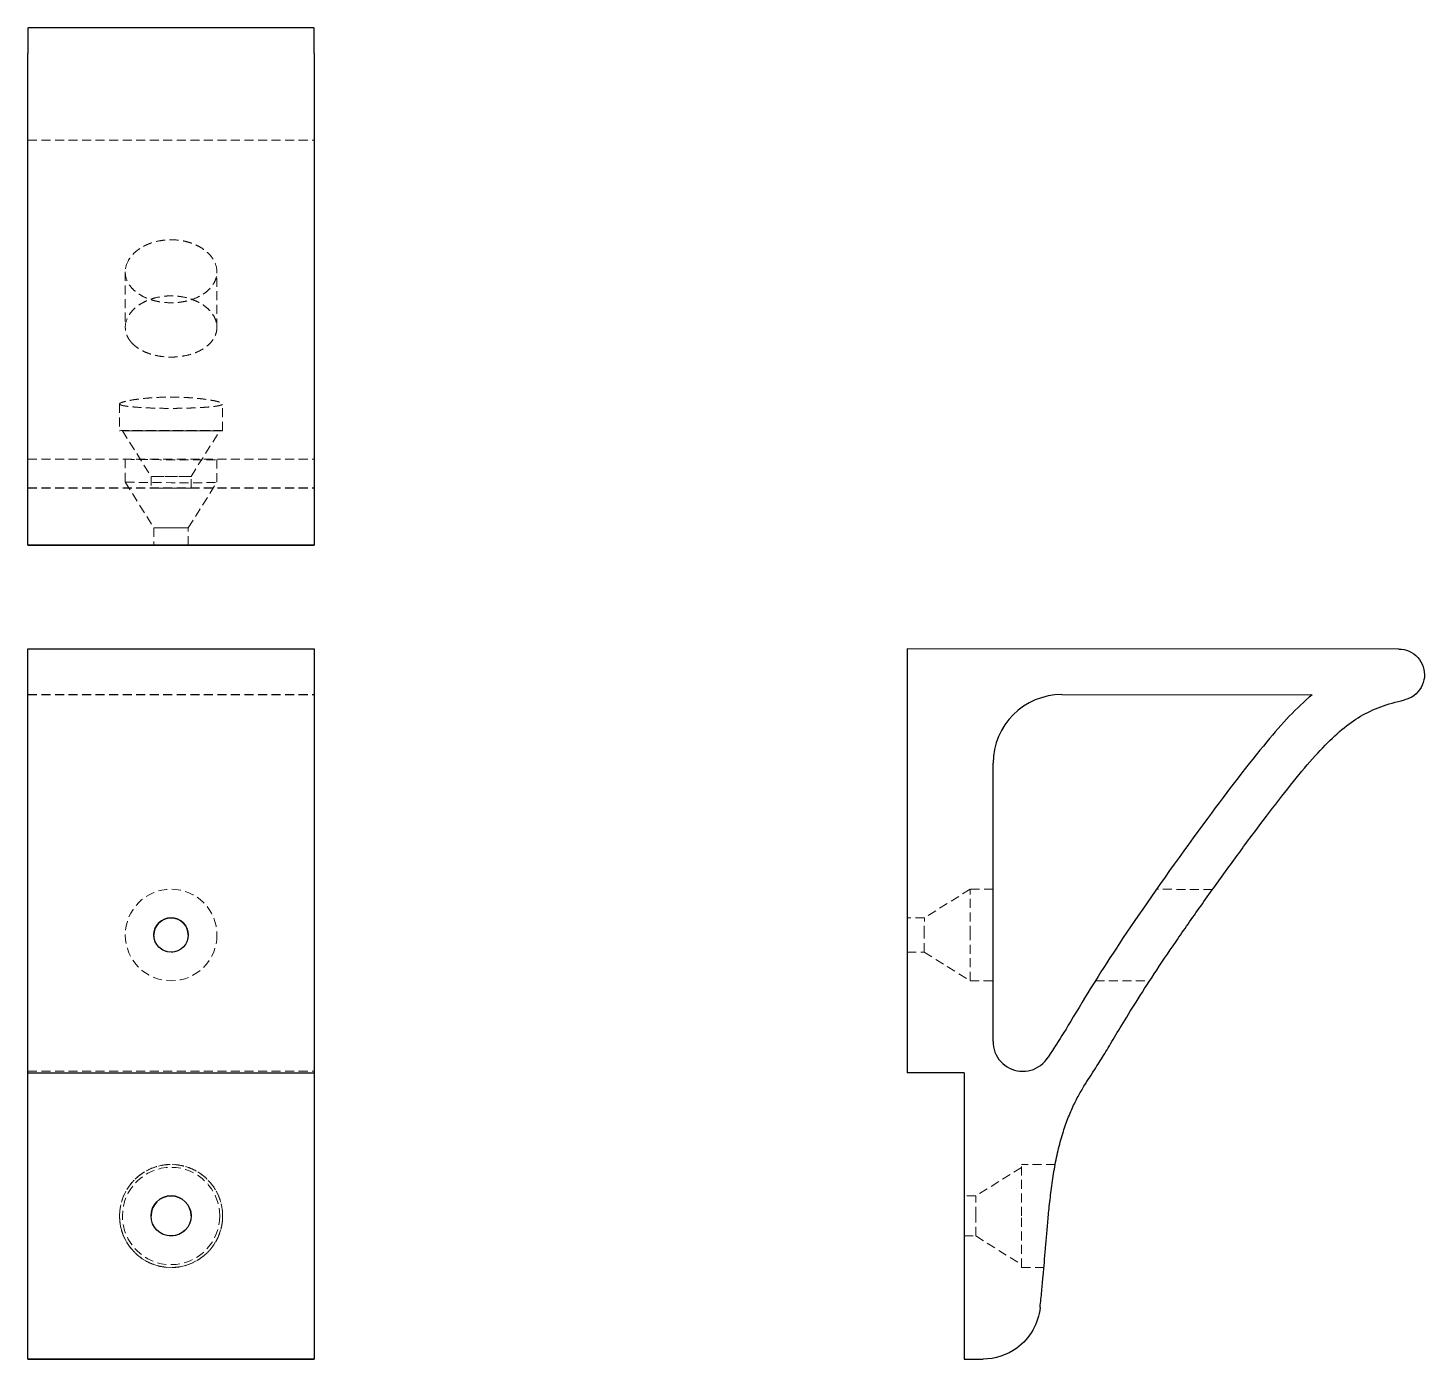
# Model space of a CAD drawing. Header units: millimetres. Extents: x 63 to 259, y 7 to 194.
import ezdxf

# ---------------------------------------------------------------- set-up
doc = ezdxf.new("R2010")
doc.units = ezdxf.units.MM
doc.linetypes.add('HIDDEN', pattern=[1.905, 1.27, -0.635])

msp = doc.modelspace()

# ---------------------------------------------------------------- linework, layer by layer
at = {"color": 7, "linetype": 'Continuous', "lineweight": 25}
for p, q in [((103.15, 194.39), (62.85, 194.39)), ((62.85, 121.61), (62.85, 190.77)), ((103.15, 190.77), (103.15, 121.61)), ((62.85, 121.61), (103.15, 121.61)), ((62.85, 121.57), (62.85, 121.61)), ((62.85, 121.57), (103.15, 121.57)), ((103.15, 121.61), (103.15, 121.57)), ((62.85, 107), (103.15, 107)), ((62.85, 47.3), (62.85, 107)), ((103.15, 107), (103.15, 47.3)), ((186.61, 107), (186.57, 47.3)), ((255.77, 106.96), (186.61, 107)), ((208.37, 100.54), (243.57, 100.52)), ((198.67, 51.7), (198.69, 90.87)), ((62.85, 47.3), (103.15, 47.3)), ((62.85, 47.3), (103.15, 47.3)), ((62.85, 47.3), (62.85, 47.3)), ((62.85, 7), (62.85, 47.3)), ((103.15, 47.3), (103.15, 47.3)), ((103.15, 47.3), (103.15, 7)), ((194.63, 47.3), (186.57, 47.3)), ((194.63, 47.3), (194.61, 7)), ((62.85, 7), (103.15, 7)), ((103.15, 7), (62.85, 7)), ((62.85, 7), (62.85, 7)), ((103.15, 7), (103.15, 7)), ((194.61, 7), (197.28, 7))]:
    msp.add_line(p, q, dxfattribs=at)
at = {"color": 7, "linetype": 'HIDDEN', "lineweight": 18}
for p, q in [((62.85, 178.57), (103.15, 178.57)), ((76.55, 160.04), (76.55, 152.24)), ((89.45, 152.24), (89.45, 160.04)), ((75.75, 141.46), (75.75, 137.69)), ((90.25, 137.69), (90.25, 141.46)), ((76.15, 137.69), (80.18, 131.25)), ((85.82, 131.25), (89.85, 137.69)), ((62.85, 133.67), (103.15, 133.67)), ((76.55, 133.68), (76.55, 130.45)), ((89.45, 130.45), (89.45, 133.68)), ((76.55, 130.45), (80.58, 124)), ((80.18, 131.25), (80.18, 129.62)), ((85.42, 124), (89.45, 130.45)), ((85.82, 129.62), (85.82, 131.25)), ((62.85, 129.63), (103.15, 129.63)), ((62.85, 129.61), (103.15, 129.61)), ((80.58, 124), (80.58, 121.59)), ((85.42, 121.59), (85.42, 124)), ((62.85, 100.54), (103.15, 100.54)), ((62.85, 100.52), (103.15, 100.52)), ((195.46, 73.15), (189.01, 69.12)), ((195.45, 66.7), (195.46, 73.15)), ((198.68, 73.14), (195.46, 73.15)), ((229.56, 73.12), (221.66, 73.13)), ((189.01, 69.12), (186.59, 69.12)), ((189, 66.7), (189.01, 69.12)), ((76.55, 66.7), (76.55, 66.7)), ((76.55, 66.68), (76.55, 66.68)), ((80.58, 66.7), (80.58, 66.7)), ((85.42, 66.7), (85.42, 66.7)), ((89.45, 66.7), (89.45, 66.7)), ((89.45, 66.68), (89.45, 66.68)), ((189, 64.28), (189, 66.7)), ((195.45, 60.25), (195.45, 66.7)), ((186.59, 64.29), (189, 64.28)), ((189, 64.28), (195.45, 60.25)), ((195.45, 60.25), (198.67, 60.25)), ((213.07, 60.24), (220.71, 60.23)), ((62.85, 47.51), (103.15, 47.51)), ((202.7, 33.99), (196.25, 29.97)), ((202.69, 27.14), (202.7, 34.4)), ((207.42, 34.39), (202.7, 34.4)), ((196.25, 29.97), (194.62, 29.97)), ((196.25, 27.15), (196.25, 29.97)), ((75.75, 27.14), (75.75, 27.14)), ((80.18, 27.15), (80.18, 27.15)), ((85.82, 27.15), (85.82, 27.15)), ((90.25, 27.14), (90.25, 27.14)), ((196.24, 24.33), (196.25, 27.15)), ((202.68, 19.89), (202.69, 27.14)), ((194.62, 24.33), (196.24, 24.33)), ((196.24, 24.33), (202.68, 20.29)), ((202.68, 19.89), (205.84, 19.88))]:
    msp.add_line(p, q, dxfattribs=at)
at = {"color": 7, "linetype": 'HIDDEN', "lineweight": 18, "flags": 128}
for points in [[(90.25, 137.69), (90.2, 137.69), (90.04, 137.7), (89.78, 137.7), (89.42, 137.7), (88.97, 137.7), (88.43, 137.7), (87.81, 137.7), (87.12, 137.7), (86.37, 137.7), (85.57, 137.7), (84.74, 137.7), (83.87, 137.7), (83, 137.7), (82.13, 137.7), (81.26, 137.7), (80.43, 137.7), (79.63, 137.7), (78.88, 137.7), (78.19, 137.7), (77.57, 137.7), (77.03, 137.7), (76.58, 137.7), (76.22, 137.7), (75.96, 137.7), (75.8, 137.69), (75.75, 137.69), (75.8, 137.69), (75.96, 137.69), (76.22, 137.69), (76.58, 137.69), (77.03, 137.69), (77.57, 137.69), (78.19, 137.69), (78.88, 137.69), (79.63, 137.69), (80.43, 137.68), (81.26, 137.68), (82.13, 137.68), (83, 137.68), (83.87, 137.68), (84.74, 137.68), (85.57, 137.68), (86.37, 137.69), (87.12, 137.69), (87.81, 137.69), (88.43, 137.69), (88.97, 137.69), (89.42, 137.69), (89.78, 137.69), (90.04, 137.69), (90.2, 137.69), (90.25, 137.69)], [(89.85, 137.69), (89.8, 137.69), (89.64, 137.69), (89.37, 137.69), (89, 137.69), (88.54, 137.69), (87.99, 137.69), (87.37, 137.69), (86.67, 137.69), (85.92, 137.69), (85.12, 137.69), (84.28, 137.68), (83.43, 137.68), (82.57, 137.68), (81.72, 137.68), (80.88, 137.69), (80.08, 137.69), (79.33, 137.69), (78.63, 137.69), (78.01, 137.69), (77.46, 137.69), (77, 137.69), (76.63, 137.69), (76.36, 137.69), (76.2, 137.69), (76.15, 137.69), (76.2, 137.69), (76.36, 137.7), (76.63, 137.7), (77, 137.7), (77.46, 137.7), (78.01, 137.7), (78.63, 137.7), (79.33, 137.7), (80.08, 137.7), (80.88, 137.7), (81.72, 137.7), (82.57, 137.7), (83.43, 137.7), (84.28, 137.7), (85.12, 137.7), (85.92, 137.7), (86.67, 137.7), (87.37, 137.7), (87.99, 137.7), (88.54, 137.7), (89, 137.7), (89.37, 137.7), (89.64, 137.7), (89.8, 137.69), (89.85, 137.69)], [(85.82, 131.25), (85.77, 131.25), (85.61, 131.25), (85.35, 131.25), (84.99, 131.25), (84.57, 131.25), (84.08, 131.25), (83.55, 131.25), (83, 131.25), (82.45, 131.25), (81.92, 131.25), (81.43, 131.25), (81.01, 131.25), (80.65, 131.25), (80.39, 131.25), (80.23, 131.25), (80.18, 131.25), (80.23, 131.25), (80.39, 131.24), (80.65, 131.24), (81.01, 131.24), (81.43, 131.24), (81.92, 131.24), (82.45, 131.24), (83, 131.24), (83.55, 131.24), (84.08, 131.24), (84.57, 131.24), (84.99, 131.24), (85.35, 131.24), (85.61, 131.24), (85.77, 131.25), (85.82, 131.25)], [(83, 129.62), (83.55, 129.62), (84.08, 129.62), (84.57, 129.62), (84.99, 129.62), (85.35, 129.62), (85.61, 129.62), (85.77, 129.62), (85.82, 129.62), (85.77, 129.62), (85.61, 129.62), (85.35, 129.62), (84.99, 129.62), (84.57, 129.62), (84.08, 129.62), (83.55, 129.62), (83, 129.62), (82.45, 129.62), (81.92, 129.62), (81.43, 129.62), (81.01, 129.62), (80.65, 129.62), (80.39, 129.62), (80.23, 129.62), (80.18, 129.62), (80.23, 129.62), (80.39, 129.62), (80.65, 129.62), (81.01, 129.62), (81.43, 129.62), (81.92, 129.62), (82.45, 129.62), (83, 129.62)], [(85.42, 124), (85.36, 124.01), (85.21, 124.01), (84.96, 124.01), (84.62, 124.01), (84.21, 124.01), (83.75, 124.01), (83.25, 124.01), (82.75, 124.01), (82.25, 124.01), (81.79, 124.01), (81.38, 124.01), (81.04, 124.01), (80.79, 124.01), (80.64, 124.01), (80.58, 124), (80.64, 124), (80.79, 124), (81.04, 124), (81.38, 124), (81.79, 124), (82.25, 124), (82.75, 124), (83.25, 124), (83.75, 124), (84.21, 124), (84.62, 124), (84.96, 124), (85.21, 124), (85.36, 124), (85.42, 124)]]:
    msp.add_lwpolyline(points, dxfattribs=at)
at = {"color": 7, "linetype": 'Continuous', "lineweight": 25, "flags": 128}
msp.add_lwpolyline([(85.42, 121.59), (85.36, 121.59), (85.21, 121.59), (84.96, 121.59), (84.62, 121.59), (84.21, 121.59), (83.75, 121.59), (83.25, 121.59), (82.75, 121.59), (82.25, 121.59), (81.79, 121.59), (81.38, 121.59), (81.04, 121.59), (80.79, 121.59), (80.64, 121.59), (80.58, 121.59), (80.64, 121.59), (80.79, 121.59), (81.04, 121.59), (81.38, 121.59), (81.79, 121.59), (82.25, 121.59), (82.75, 121.59), (83.25, 121.59), (83.75, 121.59), (84.21, 121.59), (84.62, 121.59), (84.96, 121.59), (85.21, 121.59), (85.36, 121.59), (85.42, 121.59)], dxfattribs=at)
at = {"color": 7, "linetype": 'HIDDEN', "lineweight": 18}
for centre, radius in [((83, 66.7), 6.45), ((83, 66.7), 6.45), ((83, 27.14), 7.25), ((83, 27.14), 6.85)]:
    msp.add_circle(centre, radius, dxfattribs=at)
at = {"color": 7, "linetype": 'Continuous', "lineweight": 25}
for centre, radius in [((83, 66.7), 2.42), ((83, 27.15), 2.82)]:
    msp.add_circle(centre, radius, dxfattribs=at)
at = {"color": 7, "linetype": 'HIDDEN', "lineweight": 18}
for centre, radius, start, end in [((85.21, 565.31), 431.72, 268.8532, 270.5629), ((85.21, 562.09), 431.72, 268.8532, 270.5629), ((83, 66.7), 2.42, 180, 360), ((83, 27.15), 2.82, 180, 360)]:
    msp.add_arc(centre, radius, start, end, dxfattribs=at)
at = {"color": 7, "linetype": 'Continuous', "lineweight": 25}
for centre, radius, start, end in [((208.36, 90.87), 9.67, 89.9641, 179.9641), ((83, 66.7), 2.42, 0, 180), ((83, 27.15), 2.82, 0, 180)]:
    msp.add_arc(centre, radius, start, end, dxfattribs=at)
for points, knots in [([(62.85, 194.37), (62.85, 194.37), (62.85, 194.39), (62.85, 194.19), (62.85, 193.8), (62.85, 193.21), (62.85, 192.48), (62.85, 191.65), (62.85, 191.06), (62.85, 190.77)], [0, 0, 0, 0, 0.072103, 0.226904, 0.381623, 0.535885, 0.690473, 0.845343, 1, 1, 1, 1]), ([(103.15, 190.77), (103.15, 191.06), (103.15, 191.65), (103.15, 192.48), (103.15, 193.21), (103.15, 193.8), (103.15, 194.19), (103.15, 194.39), (103.15, 194.37), (103.15, 194.37)], [0, 0, 0, 0, 0.154657, 0.309527, 0.464115, 0.618377, 0.773096, 0.927897, 1, 1, 1, 1]), ([(255.77, 106.96), (256.77, 106.96), (257.78, 106.51), (258.45, 105.76), (259.13, 105.02), (259.47, 103.97), (259.38, 102.97), (259.28, 101.97), (258.73, 101.01), (257.92, 100.41), (257.52, 100.11), (257.05, 99.9), (256.56, 99.79)], [0, 0, 0, 0, 0.1882854, 0.1882854, 0.1882854, 0.3765708, 0.3765708, 0.3765708, 0.5648563, 0.5648563, 0.5648563, 0.658999, 0.658999, 0.658999, 0.658999]), ([(243.57, 100.52), (241.37, 98.68), (239.36, 96.48), (237.2, 93.88), (234.63, 90.8), (231.81, 87.1), (228.85, 83.09), (225.31, 78.31), (221.64, 73.15), (218.55, 68.62), (215.69, 64.43), (213.37, 60.79), (211.7, 58.05), (210.37, 55.86), (209.45, 54.27), (208.63, 52.96), (207.94, 51.84), (207.27, 50.85), (206.41, 49.48)], [-1.3172088, -1.3172088, -1.3172088, -1.3172088, -1.2731557, -1.2731557, -1.2731557, -1.2208553, -1.2208553, -1.2208553, -1.1583113, -1.1583113, -1.1583113, -1.1005113, -1.1005113, -1.1005113, -1.0544633, -1.0544633, -1.0544633, -1.0151957, -1.0151957, -1.0151957, -1.0151957]), ([(212.67, 47.29), (213.09, 47.94), (213.5, 48.58), (214.34, 49.91), (214.76, 50.61), (215.69, 52.18), (216.21, 53.04), (217.38, 54.98), (218.04, 56.06), (219.55, 58.47), (220.41, 59.79), (222.29, 62.65), (223.32, 64.18), (225.53, 67.39), (226.7, 69.07), (229.11, 72.49), (230.36, 74.23), (232.86, 77.67), (234.11, 79.37), (236.55, 82.64), (237.75, 84.21), (240.03, 87.15), (241.11, 88.51), (243.17, 90.97), (244.14, 92.08), (245.99, 94.03), (246.88, 94.88), (248.62, 96.34), (249.49, 96.96), (251.29, 98.01), (252.23, 98.45), (254.26, 99.21), (255.35, 99.52), (256.56, 99.79)], [0, 0, 0, 0, 0.0625, 0.0625, 0.125, 0.125, 0.1875, 0.1875, 0.25, 0.25, 0.3125, 0.3125, 0.375, 0.375, 0.4375, 0.4375, 0.5, 0.5, 0.5625, 0.5625, 0.625, 0.625, 0.6875, 0.6875, 0.75, 0.75, 0.8125, 0.8125, 0.875, 0.875, 0.9375, 0.9375, 1, 1, 1, 1]), ([(198.67, 51.7), (198.67, 51.19), (198.76, 50.67), (198.95, 50.19), (199.32, 49.23), (200.06, 48.41), (200.98, 47.95), (201.9, 47.49), (203, 47.39), (203.99, 47.66), (204.98, 47.94), (205.87, 48.61), (206.41, 49.48)], [0, 0, 0, 0, 0.0962785, 0.0962785, 0.0962785, 0.2888355, 0.2888355, 0.2888355, 0.4813925, 0.4813925, 0.4813925, 0.6739495, 0.6739495, 0.6739495, 0.6739495]), ([(205.3, 14.27), (205.38, 15.07), (205.46, 15.84), (205.6, 17.3), (205.66, 18), (205.85, 20.01), (205.95, 21.24), (206.11, 23.17), (206.17, 23.83), (206.28, 25.21), (206.35, 25.94), (206.49, 27.47), (206.57, 28.28), (206.76, 29.97), (206.87, 30.85), (207.12, 32.63), (207.26, 33.53), (207.59, 35.28), (207.78, 36.14), (208.19, 37.78), (208.42, 38.56), (208.9, 40.03), (209.15, 40.71), (209.68, 42), (209.95, 42.6), (210.5, 43.7), (210.78, 44.22), (211.61, 45.66), (212.15, 46.49), (212.67, 47.29)], [0, 0, 0, 0, 0.0625, 0.0625, 0.125, 0.125, 0.25, 0.25, 0.3125, 0.3125, 0.375, 0.375, 0.4375, 0.4375, 0.5, 0.5, 0.5625, 0.5625, 0.625, 0.625, 0.6875, 0.6875, 0.75, 0.75, 0.8125, 0.8125, 0.875, 0.875, 1, 1, 1, 1]), ([(205.3, 14.27), (205.08, 12.02), (203.86, 9.89), (202.04, 8.55), (200.67, 7.55), (198.97, 7), (197.28, 7)], [0, 0, 0, 0, 0.4221912, 0.4221912, 0.4221912, 0.7388346, 0.7388346, 0.7388346, 0.7388346])]:
    msp.add_open_spline(points, degree=3, knots=knots, dxfattribs=at)
at = {"color": 7, "linetype": 'HIDDEN', "lineweight": 18}
for points, knots in [([(76.55, 160.04), (76.55, 159.54), (76.67, 159.05), (77.03, 158.35), (77.19, 158.12), (77.56, 157.67), (77.77, 157.46), (78.26, 157.06), (78.54, 156.87), (79.16, 156.53), (79.49, 156.37), (80.04, 156.17), (80.23, 156.11), (80.62, 156), (80.81, 155.95), (81.22, 155.86), (81.43, 155.83), (81.85, 155.77), (82.07, 155.74), (82.72, 155.7), (83.16, 155.69), (83.81, 155.73), (84.03, 155.75), (84.45, 155.81), (84.66, 155.84), (85.07, 155.92), (85.28, 155.97), (85.67, 156.08), (85.86, 156.14), (86.42, 156.33), (86.76, 156.49), (87.23, 156.74), (87.38, 156.83), (87.66, 157.02), (87.8, 157.11), (88.17, 157.41), (88.39, 157.62), (88.77, 158.06), (88.93, 158.29), (89.18, 158.76), (89.28, 159), (89.47, 159.74), (89.48, 160.23), (89.26, 161.23), (89.03, 161.71), (88.5, 162.4), (88.29, 162.63), (87.81, 163.05), (87.55, 163.25), (87.1, 163.53), (86.94, 163.62), (86.61, 163.79), (86.44, 163.86), (86.08, 164.01), (85.9, 164.08), (85.52, 164.21), (85.32, 164.26), (84.71, 164.42), (84.3, 164.49), (83.44, 164.57), (82.99, 164.58), (82.33, 164.55), (82.12, 164.53), (81.69, 164.48), (81.48, 164.44), (80.85, 164.32), (80.46, 164.21), (79.9, 164.01), (79.71, 163.93), (79.37, 163.77), (79.2, 163.69), (78.89, 163.52), (78.73, 163.42), (78.44, 163.23), (78.31, 163.13), (77.92, 162.82), (77.69, 162.61), (77.3, 162.16), (77.14, 161.92), (77, 161.68)], [0, 0, 0, 0, 0.0625, 0.0625, 0.09375, 0.09375, 0.125, 0.125, 0.15625, 0.15625, 0.1875, 0.1875, 0.203125, 0.203125, 0.21875, 0.21875, 0.234375, 0.234375, 0.25, 0.25, 0.28125, 0.28125, 0.296875, 0.296875, 0.3125, 0.3125, 0.328125, 0.328125, 0.34375, 0.34375, 0.375, 0.375, 0.390625, 0.390625, 0.40625, 0.40625, 0.4375, 0.4375, 0.46875, 0.46875, 0.5, 0.5, 0.5625, 0.5625, 0.625, 0.625, 0.65625, 0.65625, 0.6875, 0.6875, 0.703125, 0.703125, 0.71875, 0.71875, 0.734375, 0.734375, 0.75, 0.75, 0.78125, 0.78125, 0.8125, 0.8125, 0.828125, 0.828125, 0.84375, 0.84375, 0.875, 0.875, 0.890625, 0.890625, 0.90625, 0.90625, 0.921875, 0.921875, 0.9375, 0.9375, 0.96875, 0.96875, 1, 1, 1, 1]), ([(76.55, 152.24), (76.55, 152.72), (76.67, 153.18), (77.01, 153.87), (77.15, 154.1), (77.49, 154.54), (77.69, 154.75), (78.14, 155.15), (78.4, 155.34), (78.97, 155.7), (79.29, 155.86), (79.79, 156.08), (79.97, 156.15), (80.33, 156.27), (80.52, 156.33), (81.1, 156.48), (81.5, 156.56), (82.33, 156.66), (82.76, 156.68), (83.39, 156.67), (83.6, 156.65), (84.02, 156.62), (84.23, 156.59), (84.85, 156.49), (85.24, 156.4), (85.8, 156.23), (85.98, 156.16), (86.34, 156.02), (86.5, 155.95), (86.99, 155.72), (87.29, 155.54), (87.83, 155.17), (88.07, 154.97), (88.49, 154.55), (88.68, 154.33), (88.99, 153.88), (89.11, 153.66), (89.3, 153.19), (89.37, 152.95), (89.45, 152.48), (89.46, 152.25), (89.42, 151.78), (89.37, 151.55), (89.22, 151.08), (89.11, 150.86), (88.84, 150.42), (88.68, 150.21), (88.29, 149.8), (88.06, 149.6), (87.55, 149.24), (87.27, 149.07), (86.8, 148.83), (86.63, 148.76), (86.29, 148.62), (86.12, 148.56), (85.58, 148.38), (85.2, 148.29), (84.59, 148.18), (84.38, 148.15), (83.97, 148.1), (83.76, 148.08), (83.34, 148.06), (83.13, 148.05), (82.7, 148.06), (82.49, 148.06), (81.85, 148.11), (81.44, 148.17), (80.84, 148.29), (80.65, 148.33), (80.27, 148.43), (80.08, 148.49), (79.73, 148.61), (79.55, 148.68), (79.22, 148.82), (79.06, 148.9), (78.6, 149.14), (78.33, 149.32), (77.83, 149.69), (77.62, 149.89), (77.43, 150.1)], [0, 0, 0, 0, 0.0625, 0.0625, 0.09375, 0.09375, 0.125, 0.125, 0.15625, 0.15625, 0.1875, 0.1875, 0.203125, 0.203125, 0.21875, 0.21875, 0.25, 0.25, 0.28125, 0.28125, 0.296875, 0.296875, 0.3125, 0.3125, 0.34375, 0.34375, 0.359375, 0.359375, 0.375, 0.375, 0.40625, 0.40625, 0.4375, 0.4375, 0.46875, 0.46875, 0.5, 0.5, 0.53125, 0.53125, 0.5625, 0.5625, 0.59375, 0.59375, 0.625, 0.625, 0.65625, 0.65625, 0.6875, 0.6875, 0.71875, 0.71875, 0.734375, 0.734375, 0.75, 0.75, 0.78125, 0.78125, 0.796875, 0.796875, 0.8125, 0.8125, 0.828125, 0.828125, 0.84375, 0.84375, 0.875, 0.875, 0.890625, 0.890625, 0.90625, 0.90625, 0.921875, 0.921875, 0.9375, 0.9375, 0.96875, 0.96875, 1, 1, 1, 1]), ([(77.43, 150.1), (77.39, 150.14), (77.32, 150.23), (77.22, 150.35), (77.13, 150.48), (77.01, 150.65), (76.89, 150.87), (76.77, 151.14), (76.67, 151.41), (76.6, 151.69), (76.56, 151.96), (76.56, 152.15), (76.55, 152.24)], [0, 0, 0, 0, 0.062012, 0.124294, 0.186913, 0.249935, 0.374451, 0.499896, 0.624605, 0.749935, 0.874817, 1, 1, 1, 1]), ([(75.75, 141.46), (75.75, 141.42), (75.79, 141.38), (75.9, 141.32), (75.95, 141.3), (76.07, 141.26), (76.14, 141.25), (76.37, 141.19), (76.57, 141.16), (76.9, 141.12), (77.03, 141.1), (77.29, 141.07), (77.43, 141.06), (77.86, 141.02), (78.18, 140.99), (78.87, 140.95), (79.24, 140.92), (80.02, 140.89), (80.43, 140.88), (81.26, 140.85), (81.7, 140.84), (82.57, 140.84), (83.01, 140.83), (83.67, 140.84), (83.89, 140.84), (84.33, 140.85), (84.54, 140.85), (85.18, 140.86), (85.59, 140.88), (86.19, 140.9), (86.39, 140.91), (86.77, 140.93), (86.96, 140.94), (87.5, 140.97), (87.83, 140.99), (88.46, 141.04), (88.74, 141.07), (89.11, 141.12), (89.22, 141.13), (89.44, 141.16), (89.54, 141.18), (89.8, 141.23), (89.95, 141.27), (90.1, 141.32), (90.14, 141.34), (90.21, 141.38), (90.23, 141.4), (90.27, 141.46), (90.25, 141.5), (90.14, 141.59), (90.05, 141.64), (89.79, 141.73), (89.62, 141.78), (89.21, 141.88), (88.97, 141.93), (88.43, 142.02), (88.13, 142.07), (87.64, 142.14), (87.47, 142.16), (87.12, 142.2), (86.93, 142.22), (86.37, 142.28), (85.98, 142.31), (85.36, 142.35), (85.15, 142.37), (84.73, 142.39), (84.52, 142.4), (83.87, 142.42), (83.43, 142.43), (82.55, 142.43), (82.11, 142.42), (81.25, 142.39), (80.83, 142.37), (80, 142.31), (79.61, 142.28), (79.05, 142.22), (78.87, 142.2), (78.51, 142.16), (78.34, 142.14), (77.85, 142.07), (77.55, 142.02), (77.02, 141.92), (76.78, 141.87), (76.57, 141.83)], [0, 0, 0, 0, 0.03125, 0.03125, 0.046875, 0.046875, 0.0625, 0.0625, 0.09375, 0.09375, 0.109375, 0.109375, 0.125, 0.125, 0.15625, 0.15625, 0.1875, 0.1875, 0.21875, 0.21875, 0.25, 0.25, 0.28125, 0.28125, 0.296875, 0.296875, 0.3125, 0.3125, 0.34375, 0.34375, 0.359375, 0.359375, 0.375, 0.375, 0.40625, 0.40625, 0.4375, 0.4375, 0.453125, 0.453125, 0.46875, 0.46875, 0.5, 0.5, 0.515625, 0.515625, 0.53125, 0.53125, 0.5625, 0.5625, 0.59375, 0.59375, 0.625, 0.625, 0.65625, 0.65625, 0.6875, 0.6875, 0.703125, 0.703125, 0.71875, 0.71875, 0.75, 0.75, 0.765625, 0.765625, 0.78125, 0.78125, 0.8125, 0.8125, 0.84375, 0.84375, 0.875, 0.875, 0.90625, 0.90625, 0.921875, 0.921875, 0.9375, 0.9375, 0.96875, 0.96875, 1, 1, 1, 1]), ([(76.57, 141.83), (76.3, 141.76), (76.1, 141.7), (75.82, 141.57), (75.75, 141.51), (75.75, 141.46)], [0, 0, 0, 0, 0.5, 0.5, 1, 1, 1, 1]), ([(75.75, 27.14), (75.75, 26.7), (75.79, 26.26), (75.9, 25.62), (75.95, 25.4), (76.07, 24.98), (76.14, 24.77), (76.37, 24.15), (76.57, 23.76), (76.9, 23.2), (77.03, 23.02), (77.29, 22.66), (77.43, 22.49), (77.86, 22), (78.18, 21.7), (78.87, 21.16), (79.24, 20.92), (80.02, 20.51), (80.43, 20.34), (81.26, 20.08), (81.7, 19.99), (82.57, 19.88), (83.01, 19.87), (83.67, 19.91), (83.89, 19.94), (84.33, 20), (84.54, 20.05), (85.18, 20.21), (85.59, 20.35), (86.19, 20.62), (86.39, 20.72), (86.77, 20.94), (86.96, 21.06), (87.5, 21.43), (87.83, 21.71), (88.46, 22.34), (88.74, 22.68), (89.11, 23.22), (89.22, 23.4), (89.44, 23.79), (89.54, 23.98), (89.8, 24.59), (89.95, 25), (90.1, 25.64), (90.14, 25.85), (90.21, 26.29), (90.23, 26.51), (90.27, 27.16), (90.25, 27.6), (90.14, 28.46), (90.05, 28.9), (89.79, 29.73), (89.62, 30.13), (89.21, 30.9), (88.97, 31.28), (88.43, 31.96), (88.13, 32.28), (87.64, 32.71), (87.47, 32.85), (87.12, 33.11), (86.93, 33.23), (86.37, 33.57), (85.98, 33.76), (85.36, 34), (85.15, 34.07), (84.73, 34.18), (84.52, 34.23), (83.87, 34.35), (83.43, 34.39), (82.55, 34.39), (82.11, 34.35), (81.25, 34.19), (80.83, 34.07), (80, 33.76), (79.61, 33.56), (79.05, 33.22), (78.87, 33.1), (78.51, 32.84), (78.34, 32.7), (77.85, 32.26), (77.55, 31.95), (77.02, 31.26), (76.78, 30.89), (76.57, 30.5)], [0, 0, 0, 0, 0.03125, 0.03125, 0.046875, 0.046875, 0.0625, 0.0625, 0.09375, 0.09375, 0.109375, 0.109375, 0.125, 0.125, 0.15625, 0.15625, 0.1875, 0.1875, 0.21875, 0.21875, 0.25, 0.25, 0.28125, 0.28125, 0.296875, 0.296875, 0.3125, 0.3125, 0.34375, 0.34375, 0.359375, 0.359375, 0.375, 0.375, 0.40625, 0.40625, 0.4375, 0.4375, 0.453125, 0.453125, 0.46875, 0.46875, 0.5, 0.5, 0.515625, 0.515625, 0.53125, 0.53125, 0.5625, 0.5625, 0.59375, 0.59375, 0.625, 0.625, 0.65625, 0.65625, 0.6875, 0.6875, 0.703125, 0.703125, 0.71875, 0.71875, 0.75, 0.75, 0.765625, 0.765625, 0.78125, 0.78125, 0.8125, 0.8125, 0.84375, 0.84375, 0.875, 0.875, 0.90625, 0.90625, 0.921875, 0.921875, 0.9375, 0.9375, 0.96875, 0.96875, 1, 1, 1, 1]), ([(76.57, 30.5), (76.3, 29.98), (76.1, 29.43), (75.82, 28.3), (75.75, 27.72), (75.75, 27.14)], [0, 0, 0, 0, 0.5, 0.5, 1, 1, 1, 1])]:
    msp.add_open_spline(points, degree=3, knots=knots, dxfattribs=at)
msp.add_open_spline([(77, 161.68), (76.7, 161.15), (76.55, 160.59), (76.55, 160.04)], degree=3, dxfattribs=at)

doc.saveas('drawing.dxf')
